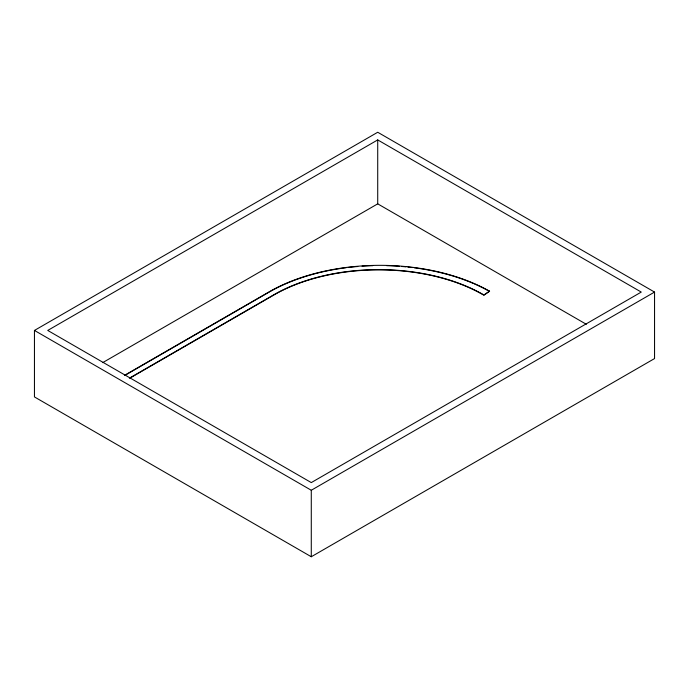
<?xml version="1.0" encoding="UTF-8"?>
<svg xmlns="http://www.w3.org/2000/svg" width="689" height="689" viewBox="0 0 689 689"><rect width="100%" height="100%" fill="white"/><g stroke="black" fill="none" stroke-linecap="round" stroke-linejoin="round"><path stroke-width="1.03" d="M129.368 378.183L274.076 294.634A147.963 85.427 0 0 1 483.919 294.978L489.56 291.18L483.919 295.228A147.963 85.427 0 0 0 274.076 294.892L130.299 377.899M34.45 330.436L377.718 132.254L654.55 292.076L654.55 358.564L311.282 556.746L34.45 396.924L34.45 330.436L311.282 490.258L654.55 292.076M377.718 139.919L47.739 330.436L311.282 482.593L641.261 292.076L377.718 139.919L377.718 203.849L102.739 362.612M124.494 375.367L269.201 291.817A156.61 90.414 0 0 1 489.56 291.18M125.424 375.083L269.201 292.076A156.61 90.414 0 0 1 346.179 267.72M377.718 203.849L586.322 324.286M311.282 490.258L311.282 556.746M348.281 267.461A156.61 90.414 0 0 1 357.789 266.505M362.035 266.187A156.61 90.414 0 0 1 372.732 265.687M386.65 265.678A156.61 90.414 0 0 1 399.474 266.298M401.592 266.462A156.61 90.414 0 0 1 405.83 266.841M407.948 267.056A156.61 90.414 0 0 1 412.16 267.53M414.253 267.788A156.61 90.414 0 0 1 418.421 268.365M419.455 268.521A156.61 90.414 0 0 1 473.171 283.36M474.127 283.773A156.61 90.414 0 0 1 489.56 291.438"/></g></svg>
